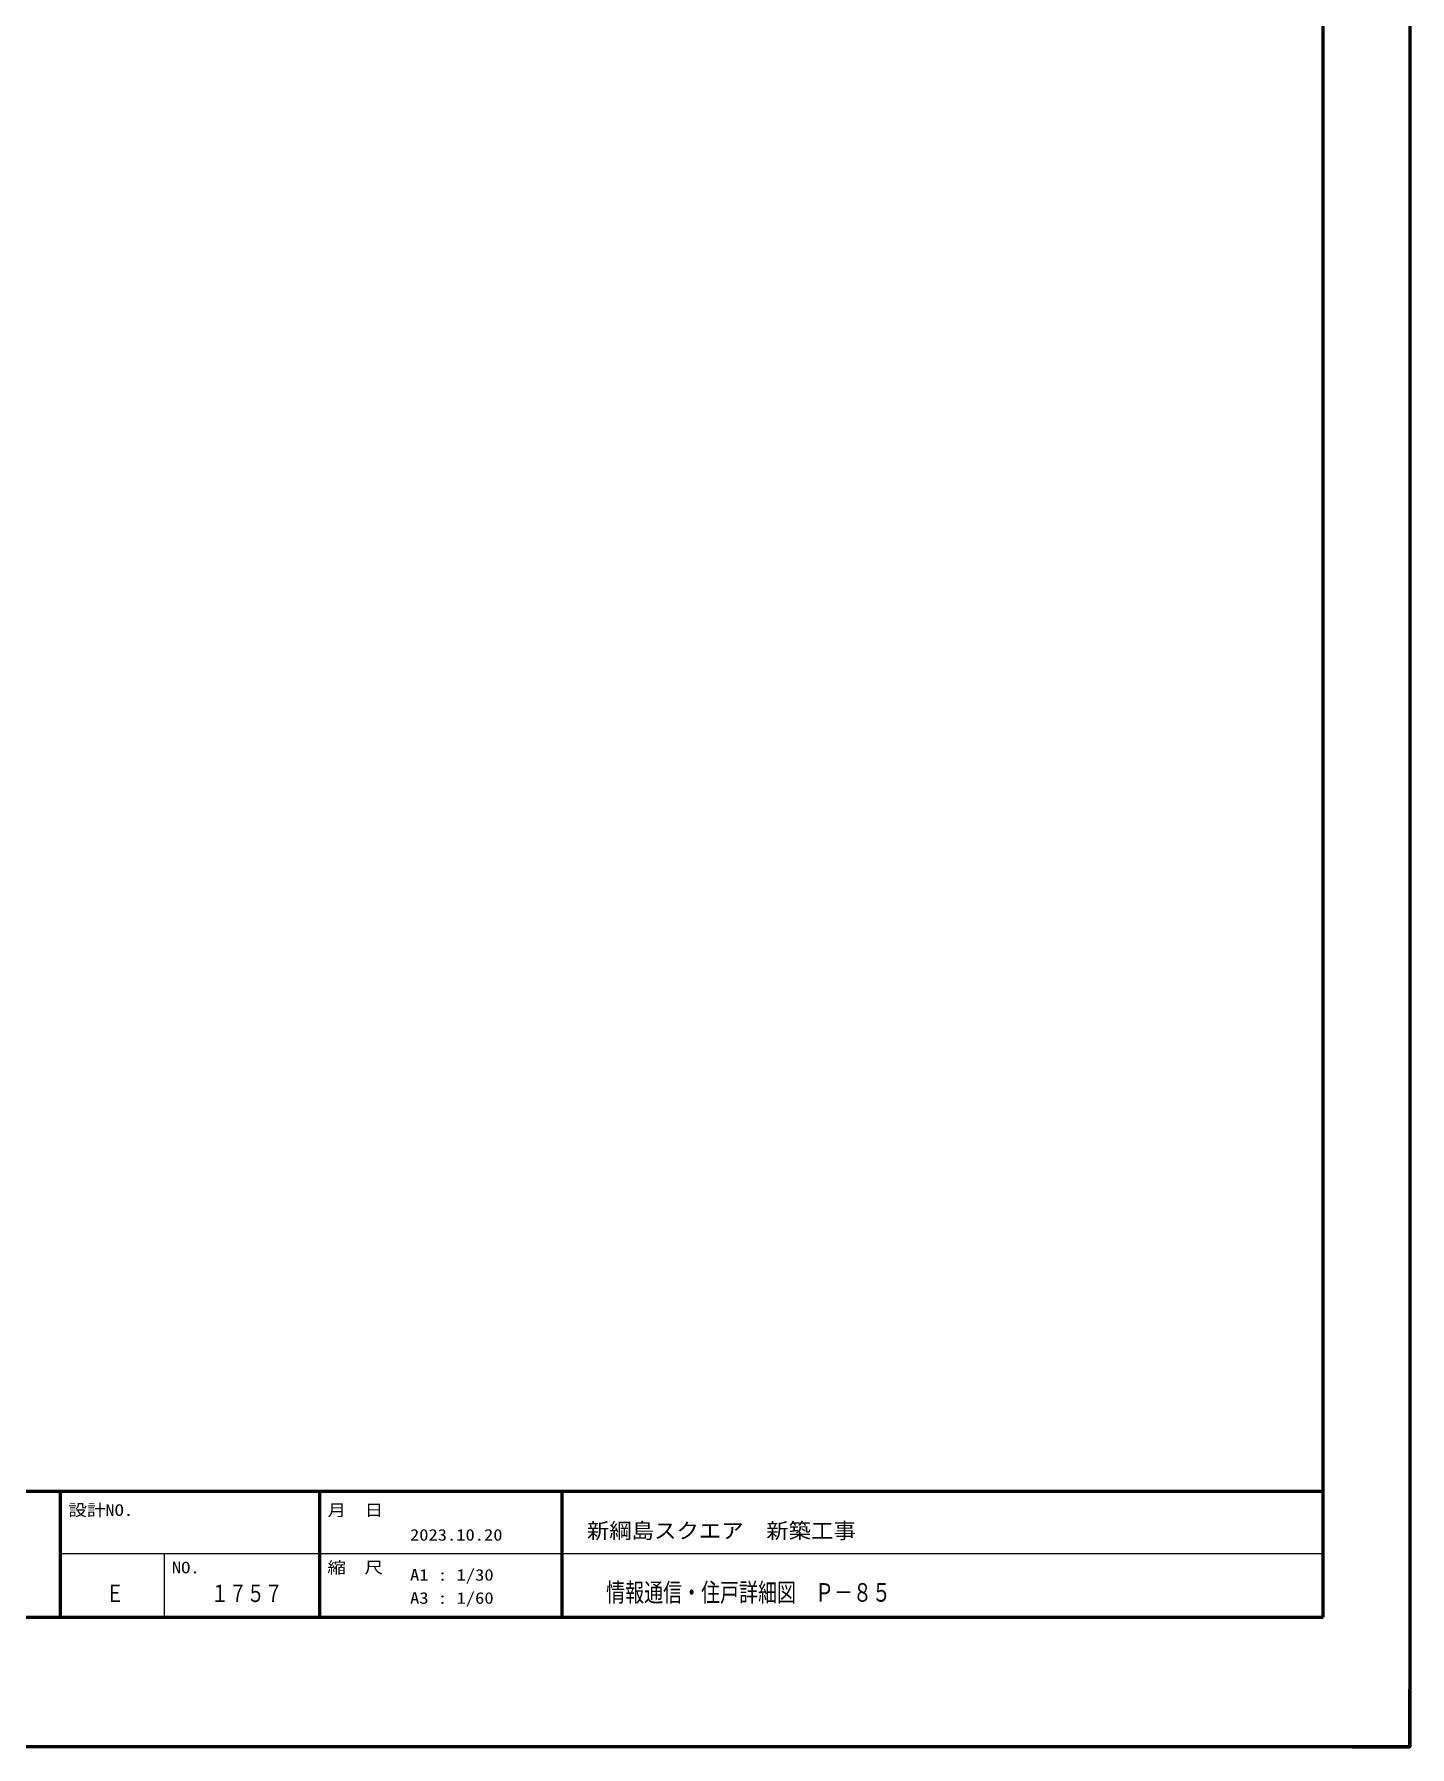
# Model space of a CAD drawing. Header units: millimetres. Extents: x 8300 to 125598, y -10383 to 40000.
# Drawn here: x 118441 to 125598, y -1549 to 7361 of the extents above; entities that cross this region are included whole.
import ezdxf
from ezdxf.enums import TextEntityAlignment as Align

# ---------------------------------------------------------------- set-up
doc = ezdxf.new("R2010")
doc.units = ezdxf.units.MM
doc.header["$LTSCALE"] = 300
doc.layers.add('K他0_その他－１', color=7, linetype='CONTINUOUS')
doc.styles.add('MS PGothic', font='msgothic.ttc', dxfattribs={"width": 1.174649})

# ---------------------------------------------------------------- blocks, each defined once
blk = doc.blocks.new('ZGroup317', base_point=(112982.4, 7361.5))
at = {"layer": 'K他0_その他－１', "color": 150, "linetype": 'Continuous', "lineweight": -3}
for p, q in [((101087.2, -219.6), (125147.5, -219.6)), ((118577.4, -873.6), (118577.4, -219.6)), ((119927.5, -873.6), (119927.5, -219.6)), ((121187.5, -873.6), (121187.5, -219.6)), ((118577.4, -543.6), (125147.5, -543.6)), ((119117.4, -543.6), (119117.4, -873.6)), ((125297.5, -1548.6), (125597.5, -1548.6))]:
    blk.add_line(p, q, dxfattribs=at)
for points in [[(100367.2, 16271.6), (125597.5, 16271.6), (125597.5, -1548.6), (100367.2, -1548.6)], [(125147.5, 15596.6), (101087.2, 15596.6), (101087.2, -873.6), (125147.5, -873.6)], [(125597.5, -1248.6), (125597.5, -1548.6)]]:
    blk.add_lwpolyline(points, close=True, dxfattribs=at)
at = {"layer": 'K他0_その他－１', "color": 150, "lineweight": -3, "style": 'MS PGothic'}
for s, height, width, p in [('設計NO.', 60.24, 1.172984, (118618.6, -365.8)), ('月  日', 60.24, 1.176688, (119967, -365.8)), ('2023.10.20', 60.24, 1.173972, (120396.2, -494.6)), ('新綱島スクエア\u3000新築工事', 80.322, 1.064895, (121316, -489.1)), ('NO.', 60.24, 1.173382, (119157.4, -664.5)), ('縮  尺', 60.24, 1.176688, (119966.1, -664.5)), ('A1 : 1/30', 60.24, 1.179472, (120396.3, -702.8)), ('情報通信・住戸詳細図\u3000Ｐ－８５', 96.556, 0.75, (121416.7, -823.2)), ('A3 : 1/60', 60.24, 1.179472, (120396.3, -822.9))]:
    blk.add_text(s, height=height, dxfattribs=dict(at, width=width)).set_placement(p, align=Align.BOTTOM_LEFT)
at = {"layer": 'K他0_その他－１', "color": 150, "lineweight": -3, "style": 'MS PGothic', "width": 0.75}
for s, p in [('Ｅ', (118861.6, -750.5)), ('１７５７', (119547, -750.5))]:
    blk.add_text(s, height=91.2, dxfattribs=at).set_placement(p, align=Align.MIDDLE_CENTER)
blk = doc.blocks.new('ZGroup344', base_point=(112982.4, 7361.3))
at = {"layer": 'K他0_その他－１', "color": 150, "linetype": 'Continuous', "lineweight": 90}
for p, q in [((125597.5, 16271.4), (125597.5, -1548.8)), ((125147.5, -873.8), (125147.5, 15596.4)), ((101087.2, -219.8), (125147.5, -219.8)), ((118577.4, -873.8), (118577.4, -219.8)), ((119927.5, -873.8), (119927.5, -219.8)), ((121187.5, -873.8), (121187.5, -219.8)), ((101087.2, -873.8), (125147.5, -873.8)), ((125597.5, -1548.8), (100367.2, -1548.8)), ((125297.5, -1548.8), (125597.5, -1548.8))]:
    blk.add_line(p, q, dxfattribs=at)
blk.add_lwpolyline([(125597.5, -1248.8), (125597.5, -1548.8)], close=True, dxfattribs=at)

msp = doc.modelspace()

# ---------------------------------------------------------------- block references
at = {"layer": 'K他0_その他－１', "linetype": 'Continuous', "lineweight": 5}
for name, p in [('ZGroup317', (112982.4, 7361.5)), ('ZGroup344', (112982.4, 7361.3))]:
    msp.add_blockref(name, p, dxfattribs=at)

doc.saveas('drawing.dxf')
